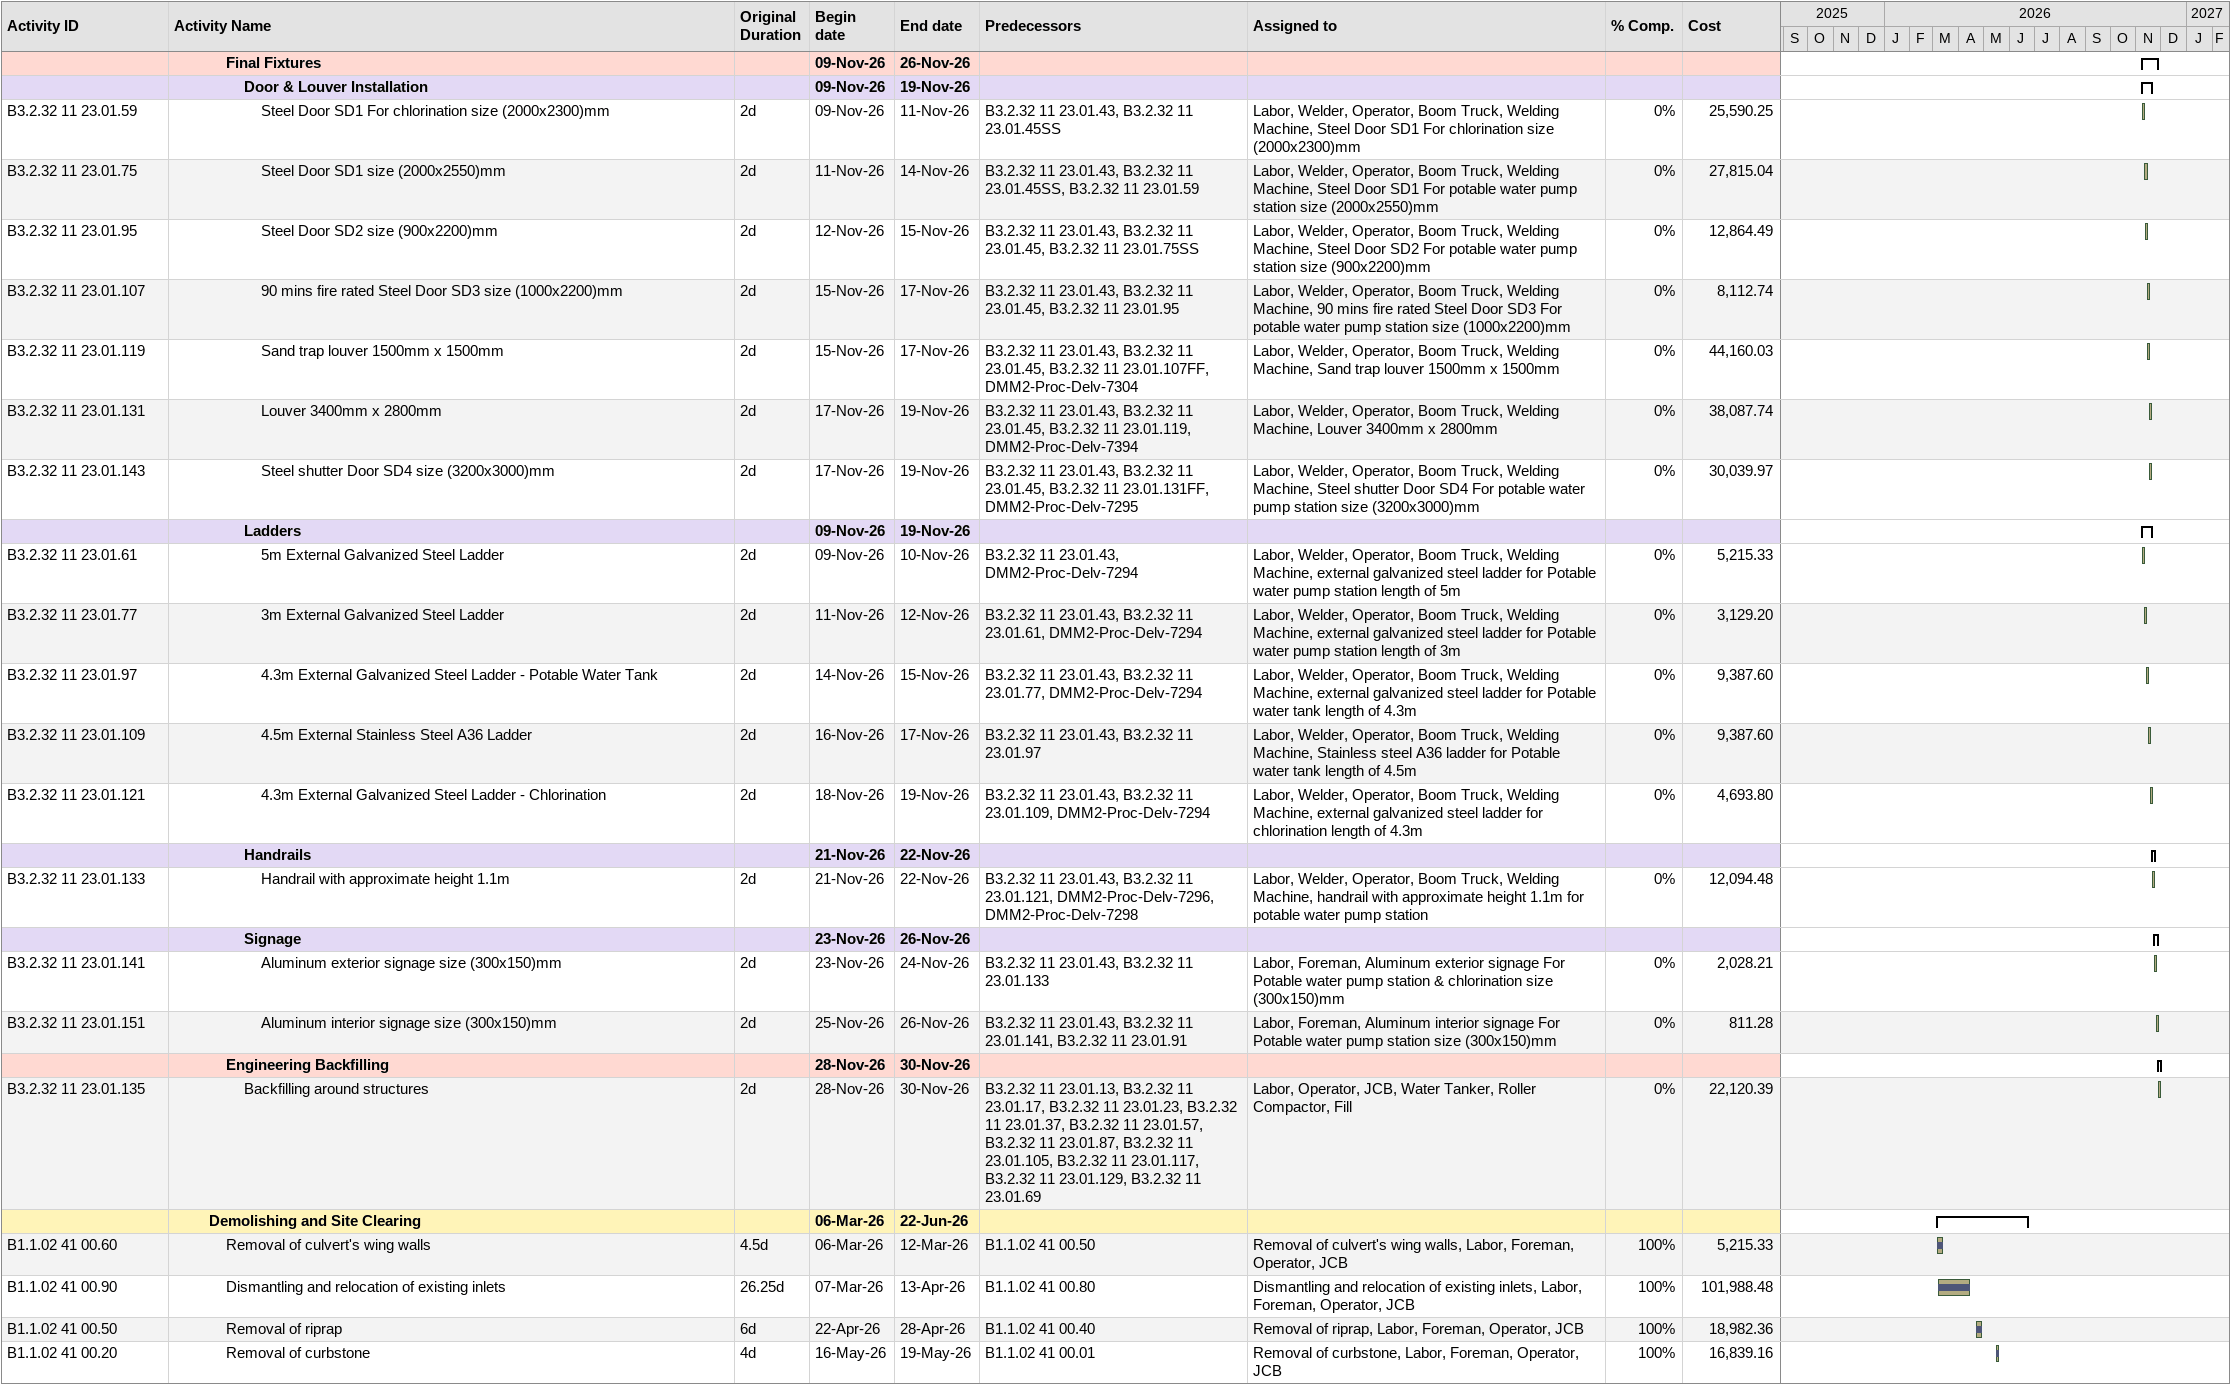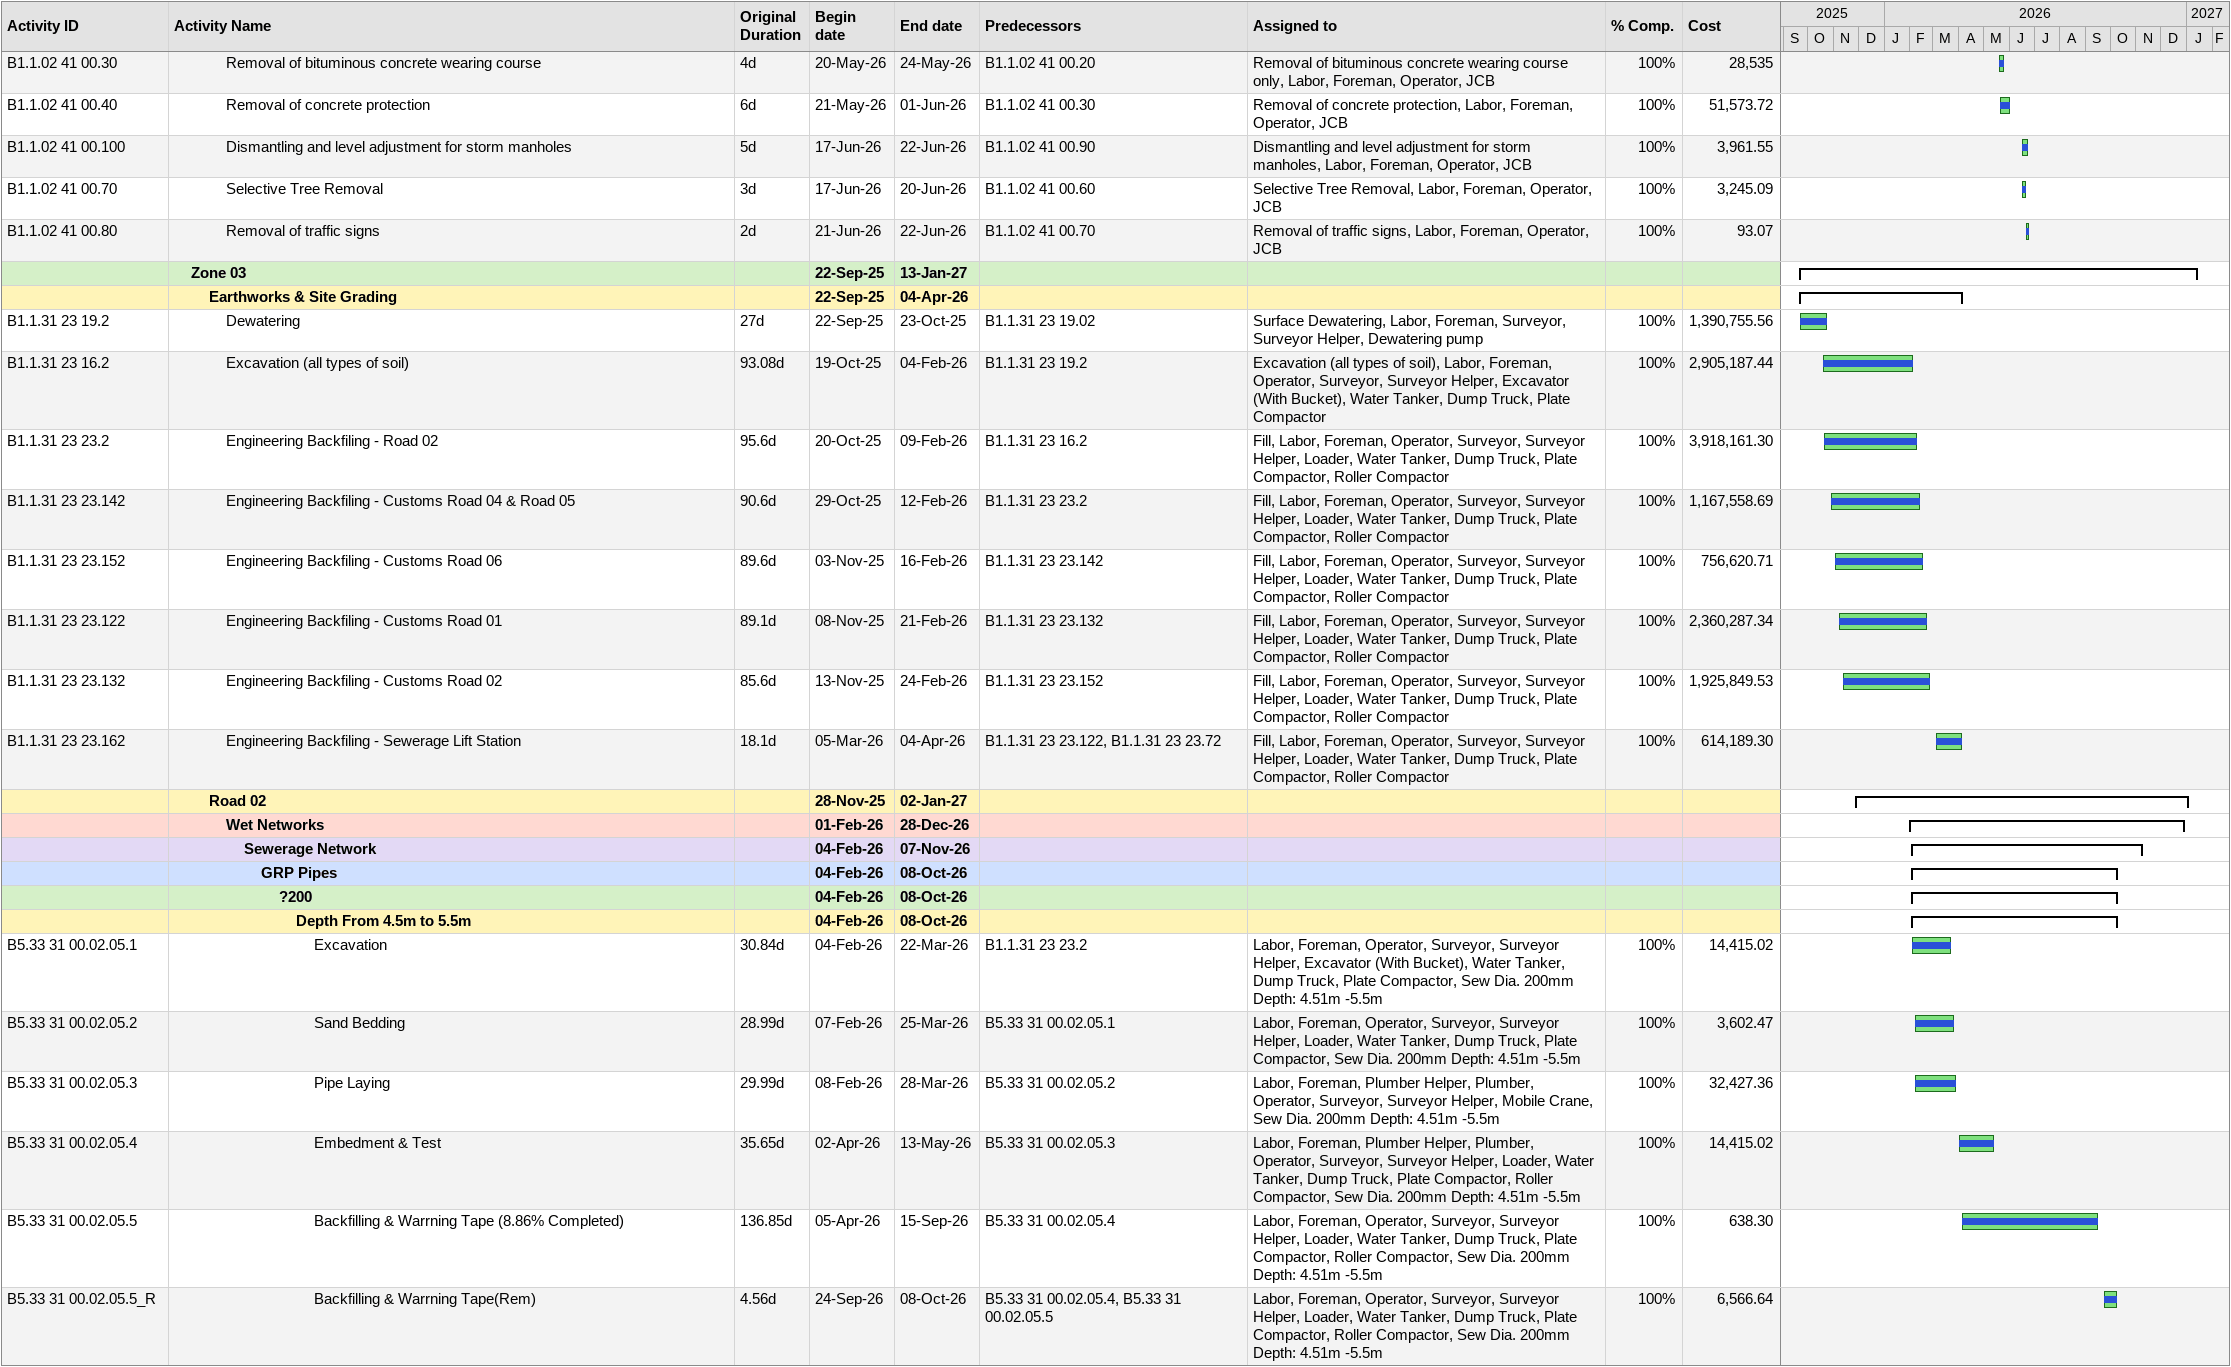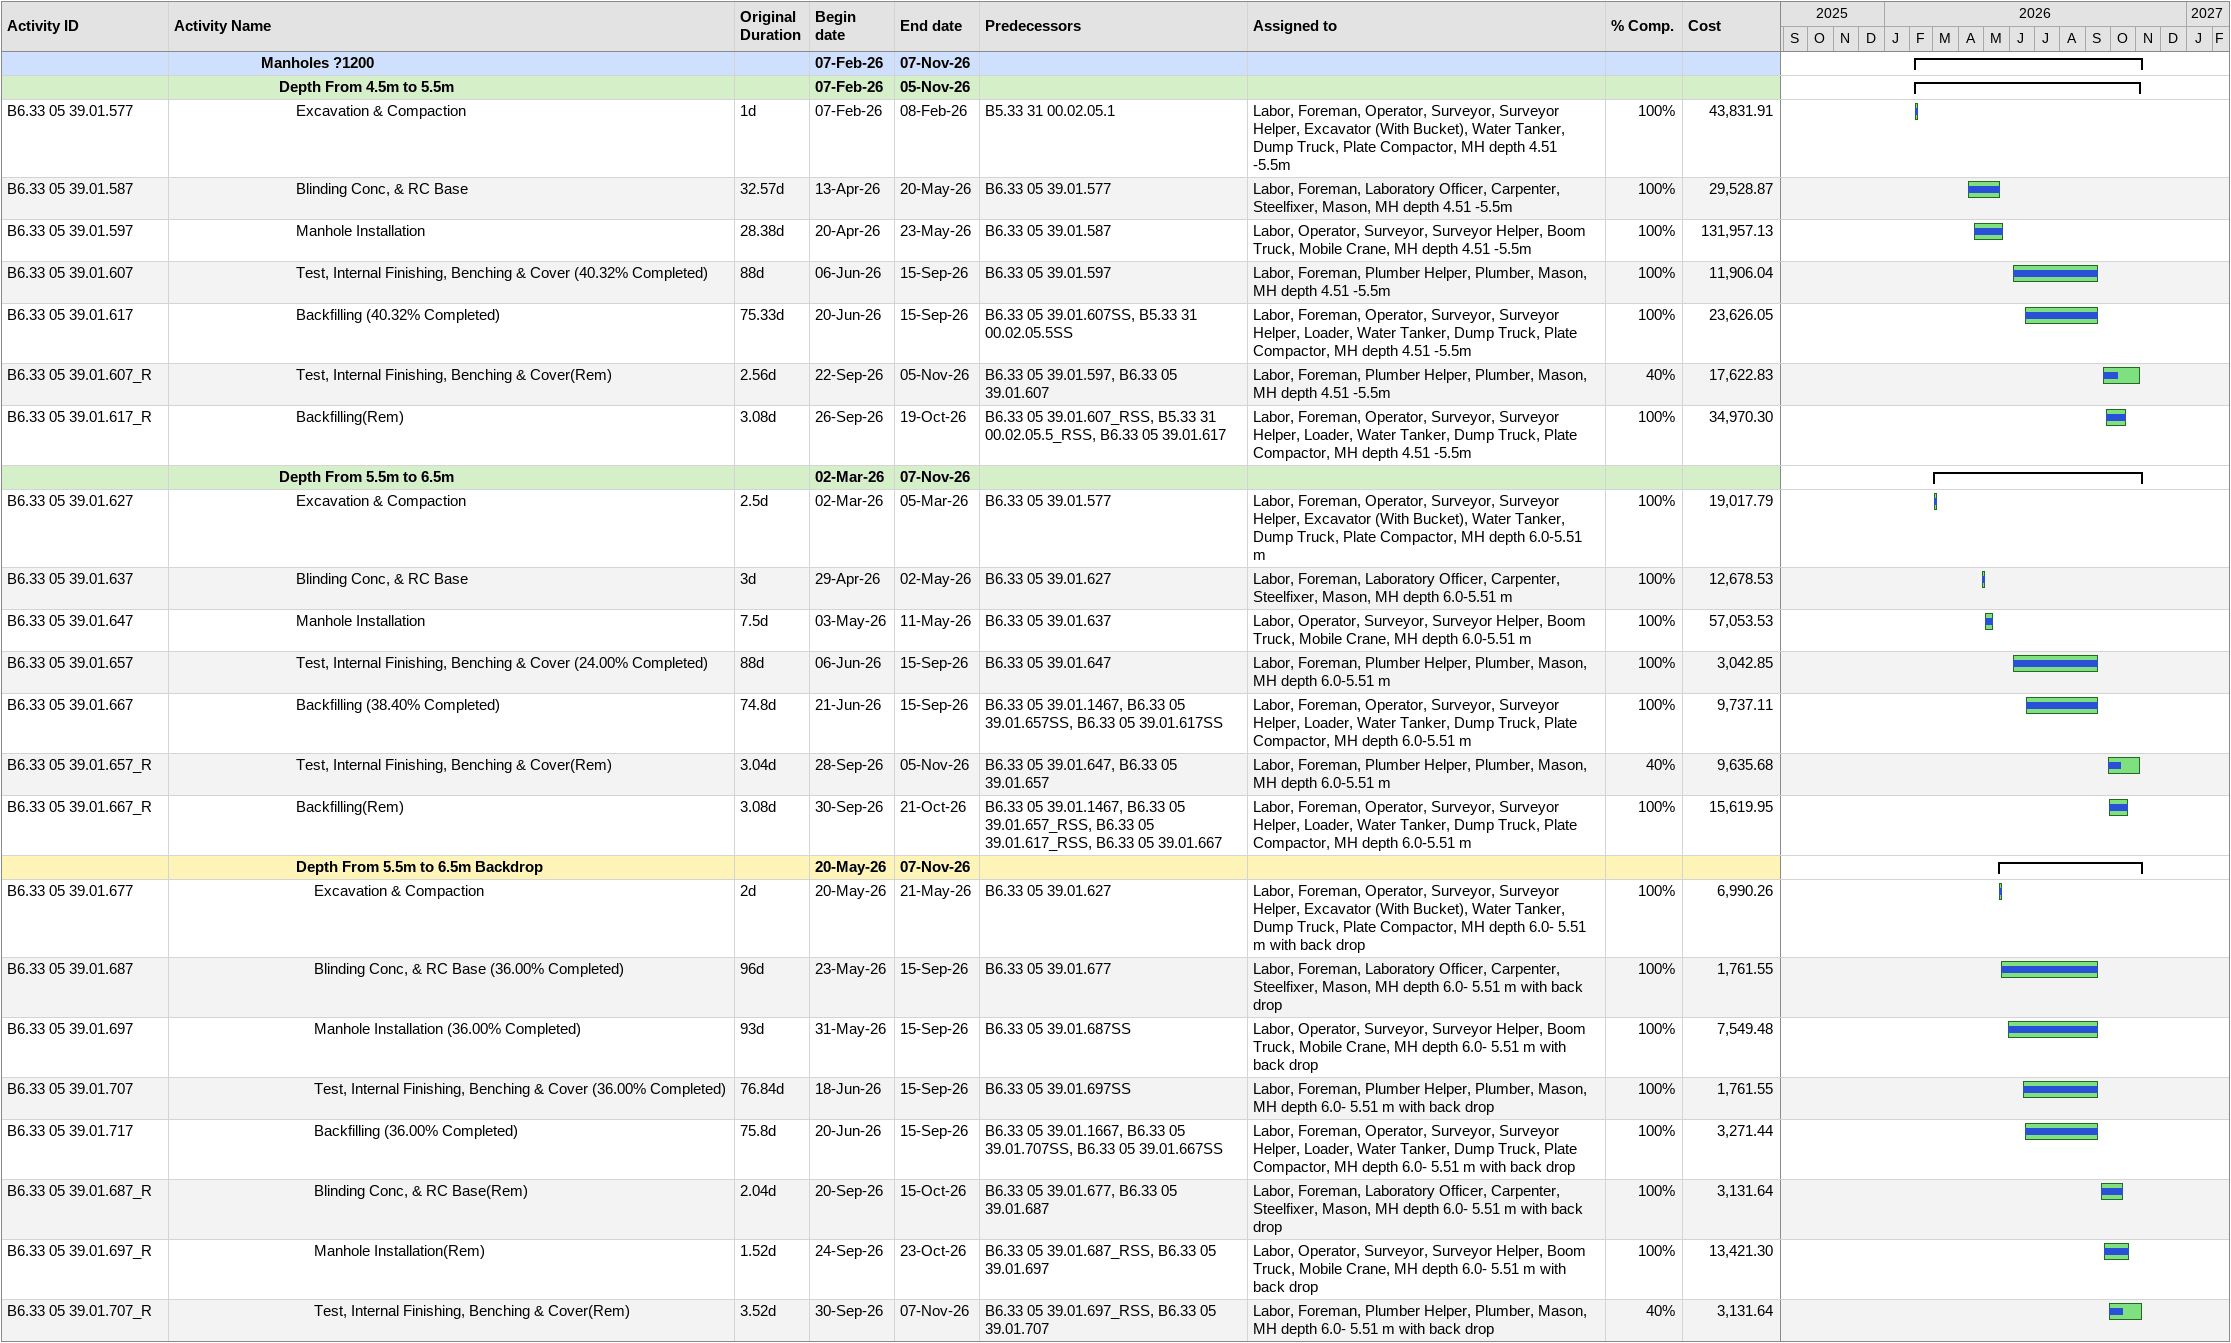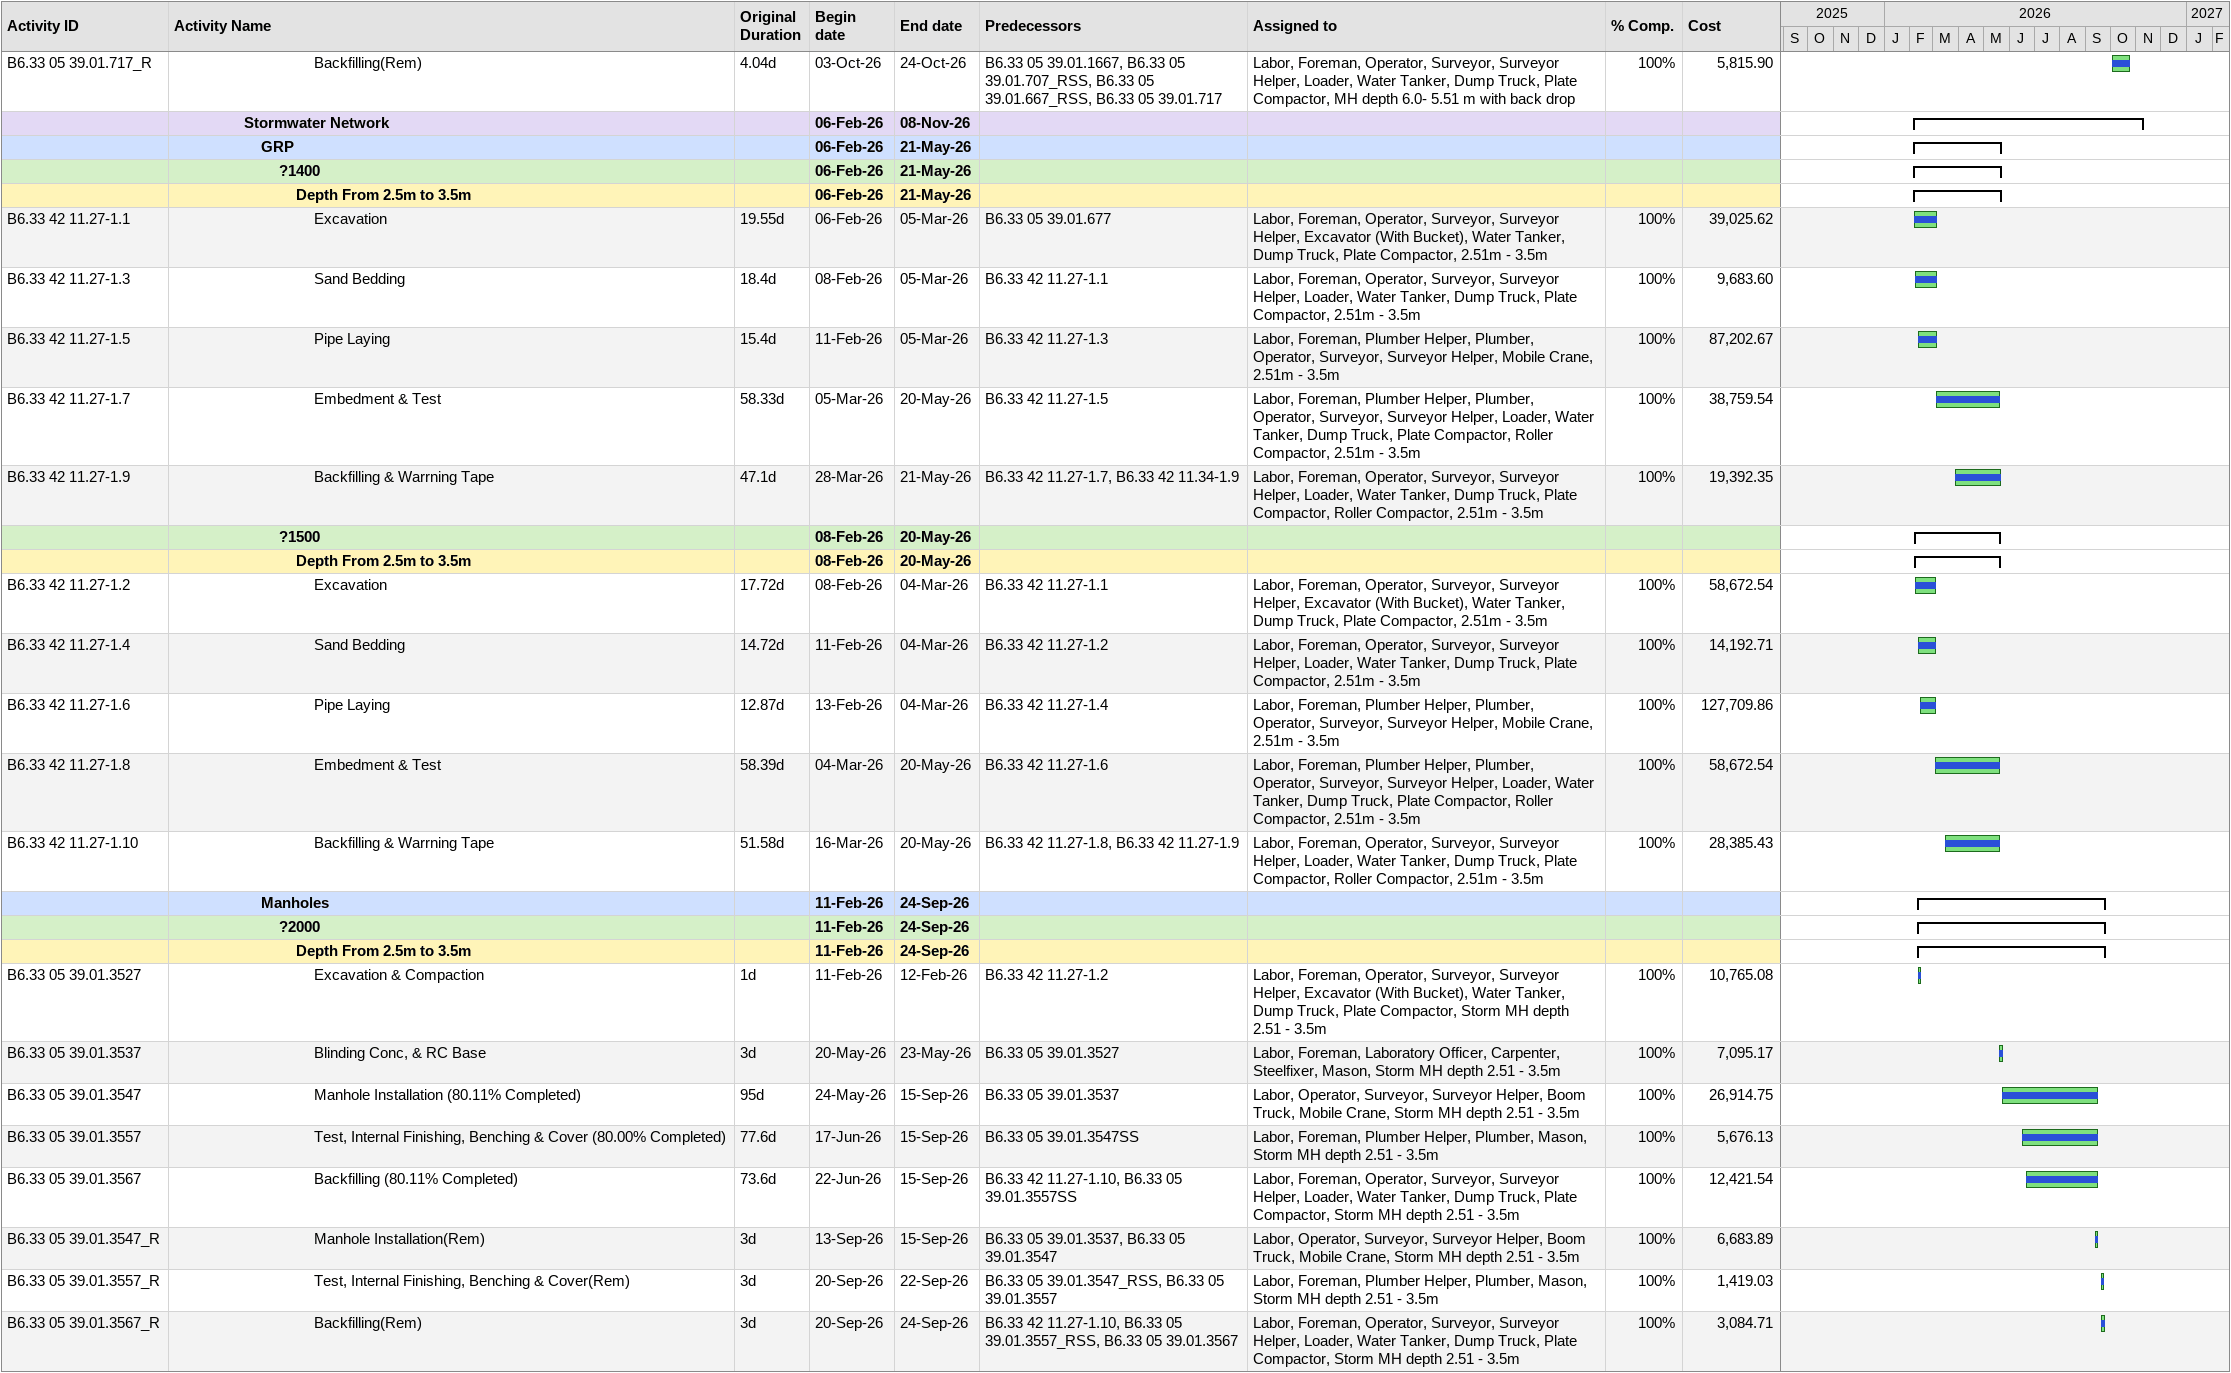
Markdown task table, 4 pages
| ID | Level | Task | Original duration | Start | Finish | Predecessors | Resources | % complete | Cost |
|---|---|---|---|---|---|---|---|---|---|
|  | 4 | **Final Fixtures** |  | 2026-11-09 | 2026-11-26 |  |  |  |  |
|  | 5 | **Door & Louver Installation** |  | 2026-11-09 | 2026-11-19 |  |  |  |  |
| B3.2.32 11 23.01.59 | 6 | Steel Door SD1 For chlorination size (2000x2300)mm | 2d | 2026-11-09 | 2026-11-11 | B3.2.32 11 23.01.43, B3.2.32 11 23.01.45SS | Labor, Welder, Operator, Boom Truck, Welding Machine, Steel Door SD1 For chlorination size (2000x2300)mm | 0 | 25590.25 |
| B3.2.32 11 23.01.75 | 6 | Steel Door SD1 size (2000x2550)mm | 2d | 2026-11-11 | 2026-11-14 | B3.2.32 11 23.01.43, B3.2.32 11 23.01.45SS, B3.2.32 11 23.01.59 | Labor, Welder, Operator, Boom Truck, Welding Machine, Steel Door SD1 For potable water pump station size (2000x2550)mm | 0 | 27815.04 |
| B3.2.32 11 23.01.95 | 6 | Steel Door SD2 size (900x2200)mm | 2d | 2026-11-12 | 2026-11-15 | B3.2.32 11 23.01.43, B3.2.32 11 23.01.45, B3.2.32 11 23.01.75SS | Labor, Welder, Operator, Boom Truck, Welding Machine, Steel Door SD2 For potable water pump station size (900x2200)mm | 0 | 12864.49 |
| B3.2.32 11 23.01.107 | 6 | 90 mins fire rated Steel Door SD3 size (1000x2200)mm | 2d | 2026-11-15 | 2026-11-17 | B3.2.32 11 23.01.43, B3.2.32 11 23.01.45, B3.2.32 11 23.01.95 | Labor, Welder, Operator, Boom Truck, Welding Machine, 90 mins fire rated Steel Door SD3 For potable water pump station size (1000x2200)mm | 0 | 8112.74 |
| B3.2.32 11 23.01.119 | 6 | Sand trap louver 1500mm x 1500mm | 2d | 2026-11-15 | 2026-11-17 | B3.2.32 11 23.01.43, B3.2.32 11 23.01.45, B3.2.32 11 23.01.107FF, DMM2-Proc-Delv-7304 | Labor, Welder, Operator, Boom Truck, Welding Machine, Sand trap louver 1500mm x 1500mm | 0 | 44160.03 |
| B3.2.32 11 23.01.131 | 6 | Louver 3400mm x 2800mm | 2d | 2026-11-17 | 2026-11-19 | B3.2.32 11 23.01.43, B3.2.32 11 23.01.45, B3.2.32 11 23.01.119, DMM2-Proc-Delv-7394 | Labor, Welder, Operator, Boom Truck, Welding Machine, Louver 3400mm x 2800mm | 0 | 38087.74 |
| B3.2.32 11 23.01.143 | 6 | Steel shutter Door SD4 size (3200x3000)mm | 2d | 2026-11-17 | 2026-11-19 | B3.2.32 11 23.01.43, B3.2.32 11 23.01.45, B3.2.32 11 23.01.131FF, DMM2-Proc-Delv-7295 | Labor, Welder, Operator, Boom Truck, Welding Machine, Steel shutter Door SD4 For potable water pump station size (3200x3000)mm | 0 | 30039.97 |
|  | 5 | **Ladders** |  | 2026-11-09 | 2026-11-19 |  |  |  |  |
| B3.2.32 11 23.01.61 | 6 | 5m External Galvanized Steel Ladder | 2d | 2026-11-09 | 2026-11-10 | B3.2.32 11 23.01.43, DMM2-Proc-Delv-7294 | Labor, Welder, Operator, Boom Truck, Welding Machine, external galvanized steel ladder for Potable water pump station length of 5m | 0 | 5215.33 |
| B3.2.32 11 23.01.77 | 6 | 3m External Galvanized Steel Ladder | 2d | 2026-11-11 | 2026-11-12 | B3.2.32 11 23.01.43, B3.2.32 11 23.01.61, DMM2-Proc-Delv-7294 | Labor, Welder, Operator, Boom Truck, Welding Machine, external galvanized steel ladder for Potable water pump station length of 3m | 0 | 3129.20 |
| B3.2.32 11 23.01.97 | 6 | 4.3m External Galvanized Steel Ladder - Potable Water Tank | 2d | 2026-11-14 | 2026-11-15 | B3.2.32 11 23.01.43, B3.2.32 11 23.01.77, DMM2-Proc-Delv-7294 | Labor, Welder, Operator, Boom Truck, Welding Machine, external galvanized steel ladder for Potable water tank length of 4.3m | 0 | 9387.60 |
| B3.2.32 11 23.01.109 | 6 | 4.5m External Stainless Steel A36 Ladder | 2d | 2026-11-16 | 2026-11-17 | B3.2.32 11 23.01.43, B3.2.32 11 23.01.97 | Labor, Welder, Operator, Boom Truck, Welding Machine, Stainless steel A36 ladder for Potable water tank length of 4.5m | 0 | 9387.60 |
| B3.2.32 11 23.01.121 | 6 | 4.3m External Galvanized Steel Ladder - Chlorination | 2d | 2026-11-18 | 2026-11-19 | B3.2.32 11 23.01.43, B3.2.32 11 23.01.109, DMM2-Proc-Delv-7294 | Labor, Welder, Operator, Boom Truck, Welding Machine, external galvanized steel ladder for chlorination length of 4.3m | 0 | 4693.80 |
|  | 5 | **Handrails** |  | 2026-11-21 | 2026-11-22 |  |  |  |  |
| B3.2.32 11 23.01.133 | 6 | Handrail with approximate height 1.1m | 2d | 2026-11-21 | 2026-11-22 | B3.2.32 11 23.01.43, B3.2.32 11 23.01.121, DMM2-Proc-Delv-7296, DMM2-Proc-Delv-7298 | Labor, Welder, Operator, Boom Truck, Welding Machine, handrail with approximate height 1.1m for potable water pump station | 0 | 12094.48 |
|  | 5 | **Signage** |  | 2026-11-23 | 2026-11-26 |  |  |  |  |
| B3.2.32 11 23.01.141 | 6 | Aluminum exterior signage size (300x150)mm | 2d | 2026-11-23 | 2026-11-24 | B3.2.32 11 23.01.43, B3.2.32 11 23.01.133 | Labor, Foreman, Aluminum exterior signage For Potable water pump station & chlorination size (300x150)mm | 0 | 2028.21 |
| B3.2.32 11 23.01.151 | 6 | Aluminum interior signage size (300x150)mm | 2d | 2026-11-25 | 2026-11-26 | B3.2.32 11 23.01.43, B3.2.32 11 23.01.141, B3.2.32 11 23.01.91 | Labor, Foreman, Aluminum interior signage For Potable water pump station size (300x150)mm | 0 | 811.28 |
|  | 4 | **Engineering Backfilling** |  | 2026-11-28 | 2026-11-30 |  |  |  |  |
| B3.2.32 11 23.01.135 | 5 | Backfilling around structures | 2d | 2026-11-28 | 2026-11-30 | B3.2.32 11 23.01.13, B3.2.32 11 23.01.17, B3.2.32 11 23.01.23, B3.2.32 11 23.01.37, B3.2.32 11 23.01.57, B3.2.32 11 23.01.87, B3.2.32 11 23.01.105, B3.2.32 11 23.01.117, B3.2.32 11 23.01.129, B3.2.32 11 23.01.69 | Labor, Operator, JCB, Water Tanker, Roller Compactor, Fill | 0 | 22120.39 |
|  | 3 | **Demolishing and Site Clearing** |  | 2026-03-06 | 2026-06-22 |  |  |  |  |
| B1.1.02 41 00.60 | 4 | Removal of culvert's wing walls | 4.5d | 2026-03-06 | 2026-03-12 | B1.1.02 41 00.50 | Removal of culvert's wing walls, Labor, Foreman, Operator, JCB | 100 | 5215.33 |
| B1.1.02 41 00.90 | 4 | Dismantling and relocation of existing inlets | 26.25d | 2026-03-07 | 2026-04-13 | B1.1.02 41 00.80 | Dismantling and relocation of existing inlets, Labor, Foreman, Operator, JCB | 100 | 101988.48 |
| B1.1.02 41 00.50 | 4 | Removal of riprap | 6d | 2026-04-22 | 2026-04-28 | B1.1.02 41 00.40 | Removal of riprap, Labor, Foreman, Operator, JCB | 100 | 18982.36 |
| B1.1.02 41 00.20 | 4 | Removal of curbstone | 4d | 2026-05-16 | 2026-05-19 | B1.1.02 41 00.01 | Removal of curbstone, Labor, Foreman, Operator, JCB | 100 | 16839.16 |
| B1.1.02 41 00.30 | 4 | Removal of bituminous concrete wearing course | 4d | 2026-05-20 | 2026-05-24 | B1.1.02 41 00.20 | Removal of bituminous concrete wearing course only, Labor, Foreman, Operator, JCB | 100 | 28535 |
| B1.1.02 41 00.40 | 4 | Removal of concrete protection | 6d | 2026-05-21 | 2026-06-01 | B1.1.02 41 00.30 | Removal of concrete protection, Labor, Foreman, Operator, JCB | 100 | 51573.72 |
| B1.1.02 41 00.100 | 4 | Dismantling and level adjustment for storm manholes | 5d | 2026-06-17 | 2026-06-22 | B1.1.02 41 00.90 | Dismantling and level adjustment for storm manholes, Labor, Foreman, Operator, JCB | 100 | 3961.55 |
| B1.1.02 41 00.70 | 4 | Selective Tree Removal | 3d | 2026-06-17 | 2026-06-20 | B1.1.02 41 00.60 | Selective Tree Removal, Labor, Foreman, Operator, JCB | 100 | 3245.09 |
| B1.1.02 41 00.80 | 4 | Removal of traffic signs | 2d | 2026-06-21 | 2026-06-22 | B1.1.02 41 00.70 | Removal of traffic signs, Labor, Foreman, Operator, JCB | 100 | 93.07 |
|  | 2 | **Zone 03** |  | 2025-09-22 | 2027-01-13 |  |  |  |  |
|  | 3 | **Earthworks & Site Grading** |  | 2025-09-22 | 2026-04-04 |  |  |  |  |
| B1.1.31 23 19.2 | 4 | Dewatering | 27d | 2025-09-22 | 2025-10-23 | B1.1.31 23 19.02 | Surface Dewatering, Labor, Foreman, Surveyor, Surveyor Helper, Dewatering pump | 100 | 1390755.56 |
| B1.1.31 23 16.2 | 4 | Excavation (all types of soil) | 93.08d | 2025-10-19 | 2026-02-04 | B1.1.31 23 19.2 | Excavation (all types of soil), Labor, Foreman, Operator, Surveyor, Surveyor Helper, Excavator (With Bucket), Water Tanker, Dump Truck, Plate Compactor | 100 | 2905187.44 |
| B1.1.31 23 23.2 | 4 | Engineering Backfiling - Road 02 | 95.6d | 2025-10-20 | 2026-02-09 | B1.1.31 23 16.2 | Fill, Labor, Foreman, Operator, Surveyor, Surveyor Helper, Loader, Water Tanker, Dump Truck, Plate Compactor, Roller Compactor | 100 | 3918161.30 |
| B1.1.31 23 23.142 | 4 | Engineering Backfiling - Customs Road 04 & Road 05 | 90.6d | 2025-10-29 | 2026-02-12 | B1.1.31 23 23.2 | Fill, Labor, Foreman, Operator, Surveyor, Surveyor Helper, Loader, Water Tanker, Dump Truck, Plate Compactor, Roller Compactor | 100 | 1167558.69 |
| B1.1.31 23 23.152 | 4 | Engineering Backfiling - Customs Road 06 | 89.6d | 2025-11-03 | 2026-02-16 | B1.1.31 23 23.142 | Fill, Labor, Foreman, Operator, Surveyor, Surveyor Helper, Loader, Water Tanker, Dump Truck, Plate Compactor, Roller Compactor | 100 | 756620.71 |
| B1.1.31 23 23.122 | 4 | Engineering Backfiling - Customs Road 01 | 89.1d | 2025-11-08 | 2026-02-21 | B1.1.31 23 23.132 | Fill, Labor, Foreman, Operator, Surveyor, Surveyor Helper, Loader, Water Tanker, Dump Truck, Plate Compactor, Roller Compactor | 100 | 2360287.34 |
| B1.1.31 23 23.132 | 4 | Engineering Backfiling - Customs Road 02 | 85.6d | 2025-11-13 | 2026-02-24 | B1.1.31 23 23.152 | Fill, Labor, Foreman, Operator, Surveyor, Surveyor Helper, Loader, Water Tanker, Dump Truck, Plate Compactor, Roller Compactor | 100 | 1925849.53 |
| B1.1.31 23 23.162 | 4 | Engineering Backfiling - Sewerage Lift Station | 18.1d | 2026-03-05 | 2026-04-04 | B1.1.31 23 23.122, B1.1.31 23 23.72 | Fill, Labor, Foreman, Operator, Surveyor, Surveyor Helper, Loader, Water Tanker, Dump Truck, Plate Compactor, Roller Compactor | 100 | 614189.30 |
|  | 3 | **Road 02** |  | 2025-11-28 | 2027-01-02 |  |  |  |  |
|  | 4 | **Wet Networks** |  | 2026-02-01 | 2026-12-28 |  |  |  |  |
|  | 5 | **Sewerage Network** |  | 2026-02-04 | 2026-11-07 |  |  |  |  |
|  | 6 | **GRP Pipes** |  | 2026-02-04 | 2026-10-08 |  |  |  |  |
|  | 7 | **?200** |  | 2026-02-04 | 2026-10-08 |  |  |  |  |
|  | 8 | **Depth From 4.5m to 5.5m** |  | 2026-02-04 | 2026-10-08 |  |  |  |  |
| B5.33 31 00.02.05.1 | 9 | Excavation | 30.84d | 2026-02-04 | 2026-03-22 | B1.1.31 23 23.2 | Labor, Foreman, Operator, Surveyor, Surveyor Helper, Excavator (With Bucket), Water Tanker, Dump Truck, Plate Compactor, Sew Dia. 200mm Depth: 4.51m -5.5m | 100 | 14415.02 |
| B5.33 31 00.02.05.2 | 9 | Sand Bedding | 28.99d | 2026-02-07 | 2026-03-25 | B5.33 31 00.02.05.1 | Labor, Foreman, Operator, Surveyor, Surveyor Helper, Loader, Water Tanker, Dump Truck, Plate Compactor, Sew Dia. 200mm Depth: 4.51m -5.5m | 100 | 3602.47 |
| B5.33 31 00.02.05.3 | 9 | Pipe Laying | 29.99d | 2026-02-08 | 2026-03-28 | B5.33 31 00.02.05.2 | Labor, Foreman, Plumber Helper, Plumber, Operator, Surveyor, Surveyor Helper, Mobile Crane, Sew Dia. 200mm Depth: 4.51m -5.5m | 100 | 32427.36 |
| B5.33 31 00.02.05.4 | 9 | Embedment & Test | 35.65d | 2026-04-02 | 2026-05-13 | B5.33 31 00.02.05.3 | Labor, Foreman, Plumber Helper, Plumber, Operator, Surveyor, Surveyor Helper, Loader, Water Tanker, Dump Truck, Plate Compactor, Roller Compactor, Sew Dia. 200mm Depth: 4.51m -5.5m | 100 | 14415.02 |
| B5.33 31 00.02.05.5 | 9 | Backfilling & Warrning Tape (8.86% Completed) | 136.85d | 2026-04-05 | 2026-09-15 | B5.33 31 00.02.05.4 | Labor, Foreman, Operator, Surveyor, Surveyor Helper, Loader, Water Tanker, Dump Truck, Plate Compactor, Roller Compactor, Sew Dia. 200mm Depth: 4.51m -5.5m | 100 | 638.30 |
| B5.33 31 00.02.05.5_R | 9 | Backfilling & Warrning Tape(Rem) | 4.56d | 2026-09-24 | 2026-10-08 | B5.33 31 00.02.05.4, B5.33 31 00.02.05.5 | Labor, Foreman, Operator, Surveyor, Surveyor Helper, Loader, Water Tanker, Dump Truck, Plate Compactor, Roller Compactor, Sew Dia. 200mm Depth: 4.51m -5.5m | 100 | 6566.64 |
|  | 6 | **Manholes ?1200** |  | 2026-02-07 | 2026-11-07 |  |  |  |  |
|  | 7 | **Depth From 4.5m to 5.5m** |  | 2026-02-07 | 2026-11-05 |  |  |  |  |
| B6.33 05 39.01.577 | 8 | Excavation & Compaction | 1d | 2026-02-07 | 2026-02-08 | B5.33 31 00.02.05.1 | Labor, Foreman, Operator, Surveyor, Surveyor Helper, Excavator (With Bucket), Water Tanker, Dump Truck, Plate Compactor, MH depth 4.51 -5.5m | 100 | 43831.91 |
| B6.33 05 39.01.587 | 8 | Blinding Conc, & RC Base | 32.57d | 2026-04-13 | 2026-05-20 | B6.33 05 39.01.577 | Labor, Foreman, Laboratory Officer, Carpenter, Steelfixer, Mason, MH depth 4.51 -5.5m | 100 | 29528.87 |
| B6.33 05 39.01.597 | 8 | Manhole Installation | 28.38d | 2026-04-20 | 2026-05-23 | B6.33 05 39.01.587 | Labor, Operator, Surveyor, Surveyor Helper, Boom Truck, Mobile Crane, MH depth 4.51 -5.5m | 100 | 131957.13 |
| B6.33 05 39.01.607 | 8 | Test, Internal Finishing, Benching & Cover (40.32% Completed) | 88d | 2026-06-06 | 2026-09-15 | B6.33 05 39.01.597 | Labor, Foreman, Plumber Helper, Plumber, Mason, MH depth 4.51 -5.5m | 100 | 11906.04 |
| B6.33 05 39.01.617 | 8 | Backfilling (40.32% Completed) | 75.33d | 2026-06-20 | 2026-09-15 | B6.33 05 39.01.607SS, B5.33 31 00.02.05.5SS | Labor, Foreman, Operator, Surveyor, Surveyor Helper, Loader, Water Tanker, Dump Truck, Plate Compactor, MH depth 4.51 -5.5m | 100 | 23626.05 |
| B6.33 05 39.01.607_R | 8 | Test, Internal Finishing, Benching & Cover(Rem) | 2.56d | 2026-09-22 | 2026-11-05 | B6.33 05 39.01.597, B6.33 05 39.01.607 | Labor, Foreman, Plumber Helper, Plumber, Mason, MH depth 4.51 -5.5m | 40 | 17622.83 |
| B6.33 05 39.01.617_R | 8 | Backfilling(Rem) | 3.08d | 2026-09-26 | 2026-10-19 | B6.33 05 39.01.607_RSS, B5.33 31 00.02.05.5_RSS, B6.33 05 39.01.617 | Labor, Foreman, Operator, Surveyor, Surveyor Helper, Loader, Water Tanker, Dump Truck, Plate Compactor, MH depth 4.51 -5.5m | 100 | 34970.30 |
|  | 7 | **Depth From 5.5m to 6.5m** |  | 2026-03-02 | 2026-11-07 |  |  |  |  |
| B6.33 05 39.01.627 | 8 | Excavation & Compaction | 2.5d | 2026-03-02 | 2026-03-05 | B6.33 05 39.01.577 | Labor, Foreman, Operator, Surveyor, Surveyor Helper, Excavator (With Bucket), Water Tanker, Dump Truck, Plate Compactor, MH depth 6.0-5.51 m | 100 | 19017.79 |
| B6.33 05 39.01.637 | 8 | Blinding Conc, & RC Base | 3d | 2026-04-29 | 2026-05-02 | B6.33 05 39.01.627 | Labor, Foreman, Laboratory Officer, Carpenter, Steelfixer, Mason, MH depth 6.0-5.51 m | 100 | 12678.53 |
| B6.33 05 39.01.647 | 8 | Manhole Installation | 7.5d | 2026-05-03 | 2026-05-11 | B6.33 05 39.01.637 | Labor, Operator, Surveyor, Surveyor Helper, Boom Truck, Mobile Crane, MH depth 6.0-5.51 m | 100 | 57053.53 |
| B6.33 05 39.01.657 | 8 | Test, Internal Finishing, Benching & Cover (24.00% Completed) | 88d | 2026-06-06 | 2026-09-15 | B6.33 05 39.01.647 | Labor, Foreman, Plumber Helper, Plumber, Mason, MH depth 6.0-5.51 m | 100 | 3042.85 |
| B6.33 05 39.01.667 | 8 | Backfilling (38.40% Completed) | 74.8d | 2026-06-21 | 2026-09-15 | B6.33 05 39.01.1467, B6.33 05 39.01.657SS, B6.33 05 39.01.617SS | Labor, Foreman, Operator, Surveyor, Surveyor Helper, Loader, Water Tanker, Dump Truck, Plate Compactor, MH depth 6.0-5.51 m | 100 | 9737.11 |
| B6.33 05 39.01.657_R | 8 | Test, Internal Finishing, Benching & Cover(Rem) | 3.04d | 2026-09-28 | 2026-11-05 | B6.33 05 39.01.647, B6.33 05 39.01.657 | Labor, Foreman, Plumber Helper, Plumber, Mason, MH depth 6.0-5.51 m | 40 | 9635.68 |
| B6.33 05 39.01.667_R | 8 | Backfilling(Rem) | 3.08d | 2026-09-30 | 2026-10-21 | B6.33 05 39.01.1467, B6.33 05 39.01.657_RSS, B6.33 05 39.01.617_RSS, B6.33 05 39.01.667 | Labor, Foreman, Operator, Surveyor, Surveyor Helper, Loader, Water Tanker, Dump Truck, Plate Compactor, MH depth 6.0-5.51 m | 100 | 15619.95 |
|  | 8 | **Depth From 5.5m to 6.5m Backdrop** |  | 2026-05-20 | 2026-11-07 |  |  |  |  |
| B6.33 05 39.01.677 | 9 | Excavation & Compaction | 2d | 2026-05-20 | 2026-05-21 | B6.33 05 39.01.627 | Labor, Foreman, Operator, Surveyor, Surveyor Helper, Excavator (With Bucket), Water Tanker, Dump Truck, Plate Compactor, MH depth 6.0- 5.51 m with back drop | 100 | 6990.26 |
| B6.33 05 39.01.687 | 9 | Blinding Conc, & RC Base (36.00% Completed) | 96d | 2026-05-23 | 2026-09-15 | B6.33 05 39.01.677 | Labor, Foreman, Laboratory Officer, Carpenter, Steelfixer, Mason, MH depth 6.0- 5.51 m with back drop | 100 | 1761.55 |
| B6.33 05 39.01.697 | 9 | Manhole Installation (36.00% Completed) | 93d | 2026-05-31 | 2026-09-15 | B6.33 05 39.01.687SS | Labor, Operator, Surveyor, Surveyor Helper, Boom Truck, Mobile Crane, MH depth 6.0- 5.51 m with back drop | 100 | 7549.48 |
| B6.33 05 39.01.707 | 9 | Test, Internal Finishing, Benching & Cover (36.00% Completed) | 76.84d | 2026-06-18 | 2026-09-15 | B6.33 05 39.01.697SS | Labor, Foreman, Plumber Helper, Plumber, Mason, MH depth 6.0- 5.51 m with back drop | 100 | 1761.55 |
| B6.33 05 39.01.717 | 9 | Backfilling (36.00% Completed) | 75.8d | 2026-06-20 | 2026-09-15 | B6.33 05 39.01.1667, B6.33 05 39.01.707SS, B6.33 05 39.01.667SS | Labor, Foreman, Operator, Surveyor, Surveyor Helper, Loader, Water Tanker, Dump Truck, Plate Compactor, MH depth 6.0- 5.51 m with back drop | 100 | 3271.44 |
| B6.33 05 39.01.687_R | 9 | Blinding Conc, & RC Base(Rem) | 2.04d | 2026-09-20 | 2026-10-15 | B6.33 05 39.01.677, B6.33 05 39.01.687 | Labor, Foreman, Laboratory Officer, Carpenter, Steelfixer, Mason, MH depth 6.0- 5.51 m with back drop | 100 | 3131.64 |
| B6.33 05 39.01.697_R | 9 | Manhole Installation(Rem) | 1.52d | 2026-09-24 | 2026-10-23 | B6.33 05 39.01.687_RSS, B6.33 05 39.01.697 | Labor, Operator, Surveyor, Surveyor Helper, Boom Truck, Mobile Crane, MH depth 6.0- 5.51 m with back drop | 100 | 13421.30 |
| B6.33 05 39.01.707_R | 9 | Test, Internal Finishing, Benching & Cover(Rem) | 3.52d | 2026-09-30 | 2026-11-07 | B6.33 05 39.01.697_RSS, B6.33 05 39.01.707 | Labor, Foreman, Plumber Helper, Plumber, Mason, MH depth 6.0- 5.51 m with back drop | 40 | 3131.64 |
| B6.33 05 39.01.717_R | 9 | Backfilling(Rem) | 4.04d | 2026-10-03 | 2026-10-24 | B6.33 05 39.01.1667, B6.33 05 39.01.707_RSS, B6.33 05 39.01.667_RSS, B6.33 05 39.01.717 | Labor, Foreman, Operator, Surveyor, Surveyor Helper, Loader, Water Tanker, Dump Truck, Plate Compactor, MH depth 6.0- 5.51 m with back drop | 100 | 5815.90 |
|  | 5 | **Stormwater Network** |  | 2026-02-06 | 2026-11-08 |  |  |  |  |
|  | 6 | **GRP** |  | 2026-02-06 | 2026-05-21 |  |  |  |  |
|  | 7 | **?1400** |  | 2026-02-06 | 2026-05-21 |  |  |  |  |
|  | 8 | **Depth From 2.5m to 3.5m** |  | 2026-02-06 | 2026-05-21 |  |  |  |  |
| B6.33 42 11.27-1.1 | 9 | Excavation | 19.55d | 2026-02-06 | 2026-03-05 | B6.33 05 39.01.677 | Labor, Foreman, Operator, Surveyor, Surveyor Helper, Excavator (With Bucket), Water Tanker, Dump Truck, Plate Compactor, 2.51m - 3.5m | 100 | 39025.62 |
| B6.33 42 11.27-1.3 | 9 | Sand Bedding | 18.4d | 2026-02-08 | 2026-03-05 | B6.33 42 11.27-1.1 | Labor, Foreman, Operator, Surveyor, Surveyor Helper, Loader, Water Tanker, Dump Truck, Plate Compactor, 2.51m - 3.5m | 100 | 9683.60 |
| B6.33 42 11.27-1.5 | 9 | Pipe Laying | 15.4d | 2026-02-11 | 2026-03-05 | B6.33 42 11.27-1.3 | Labor, Foreman, Plumber Helper, Plumber, Operator, Surveyor, Surveyor Helper, Mobile Crane, 2.51m - 3.5m | 100 | 87202.67 |
| B6.33 42 11.27-1.7 | 9 | Embedment & Test | 58.33d | 2026-03-05 | 2026-05-20 | B6.33 42 11.27-1.5 | Labor, Foreman, Plumber Helper, Plumber, Operator, Surveyor, Surveyor Helper, Loader, Water Tanker, Dump Truck, Plate Compactor, Roller Compactor, 2.51m - 3.5m | 100 | 38759.54 |
| B6.33 42 11.27-1.9 | 9 | Backfilling & Warrning Tape | 47.1d | 2026-03-28 | 2026-05-21 | B6.33 42 11.27-1.7, B6.33 42 11.34-1.9 | Labor, Foreman, Operator, Surveyor, Surveyor Helper, Loader, Water Tanker, Dump Truck, Plate Compactor, Roller Compactor, 2.51m - 3.5m | 100 | 19392.35 |
|  | 7 | **?1500** |  | 2026-02-08 | 2026-05-20 |  |  |  |  |
|  | 8 | **Depth From 2.5m to 3.5m** |  | 2026-02-08 | 2026-05-20 |  |  |  |  |
| B6.33 42 11.27-1.2 | 9 | Excavation | 17.72d | 2026-02-08 | 2026-03-04 | B6.33 42 11.27-1.1 | Labor, Foreman, Operator, Surveyor, Surveyor Helper, Excavator (With Bucket), Water Tanker, Dump Truck, Plate Compactor, 2.51m - 3.5m | 100 | 58672.54 |
| B6.33 42 11.27-1.4 | 9 | Sand Bedding | 14.72d | 2026-02-11 | 2026-03-04 | B6.33 42 11.27-1.2 | Labor, Foreman, Operator, Surveyor, Surveyor Helper, Loader, Water Tanker, Dump Truck, Plate Compactor, 2.51m - 3.5m | 100 | 14192.71 |
| B6.33 42 11.27-1.6 | 9 | Pipe Laying | 12.87d | 2026-02-13 | 2026-03-04 | B6.33 42 11.27-1.4 | Labor, Foreman, Plumber Helper, Plumber, Operator, Surveyor, Surveyor Helper, Mobile Crane, 2.51m - 3.5m | 100 | 127709.86 |
| B6.33 42 11.27-1.8 | 9 | Embedment & Test | 58.39d | 2026-03-04 | 2026-05-20 | B6.33 42 11.27-1.6 | Labor, Foreman, Plumber Helper, Plumber, Operator, Surveyor, Surveyor Helper, Loader, Water Tanker, Dump Truck, Plate Compactor, Roller Compactor, 2.51m - 3.5m | 100 | 58672.54 |
| B6.33 42 11.27-1.10 | 9 | Backfilling & Warrning Tape | 51.58d | 2026-03-16 | 2026-05-20 | B6.33 42 11.27-1.8, B6.33 42 11.27-1.9 | Labor, Foreman, Operator, Surveyor, Surveyor Helper, Loader, Water Tanker, Dump Truck, Plate Compactor, Roller Compactor, 2.51m - 3.5m | 100 | 28385.43 |
|  | 6 | **Manholes** |  | 2026-02-11 | 2026-09-24 |  |  |  |  |
|  | 7 | **?2000** |  | 2026-02-11 | 2026-09-24 |  |  |  |  |
|  | 8 | **Depth From 2.5m to 3.5m** |  | 2026-02-11 | 2026-09-24 |  |  |  |  |
| B6.33 05 39.01.3527 | 9 | Excavation & Compaction | 1d | 2026-02-11 | 2026-02-12 | B6.33 42 11.27-1.2 | Labor, Foreman, Operator, Surveyor, Surveyor Helper, Excavator (With Bucket), Water Tanker, Dump Truck, Plate Compactor, Storm MH depth 2.51 - 3.5m | 100 | 10765.08 |
| B6.33 05 39.01.3537 | 9 | Blinding Conc, & RC Base | 3d | 2026-05-20 | 2026-05-23 | B6.33 05 39.01.3527 | Labor, Foreman, Laboratory Officer, Carpenter, Steelfixer, Mason, Storm MH depth 2.51 - 3.5m | 100 | 7095.17 |
| B6.33 05 39.01.3547 | 9 | Manhole Installation (80.11% Completed) | 95d | 2026-05-24 | 2026-09-15 | B6.33 05 39.01.3537 | Labor, Operator, Surveyor, Surveyor Helper, Boom Truck, Mobile Crane, Storm MH depth 2.51 - 3.5m | 100 | 26914.75 |
| B6.33 05 39.01.3557 | 9 | Test, Internal Finishing, Benching & Cover (80.00% Completed) | 77.6d | 2026-06-17 | 2026-09-15 | B6.33 05 39.01.3547SS | Labor, Foreman, Plumber Helper, Plumber, Mason, Storm MH depth 2.51 - 3.5m | 100 | 5676.13 |
| B6.33 05 39.01.3567 | 9 | Backfilling (80.11% Completed) | 73.6d | 2026-06-22 | 2026-09-15 | B6.33 42 11.27-1.10, B6.33 05 39.01.3557SS | Labor, Foreman, Operator, Surveyor, Surveyor Helper, Loader, Water Tanker, Dump Truck, Plate Compactor, Storm MH depth 2.51 - 3.5m | 100 | 12421.54 |
| B6.33 05 39.01.3547_R | 9 | Manhole Installation(Rem) | 3d | 2026-09-13 | 2026-09-15 | B6.33 05 39.01.3537, B6.33 05 39.01.3547 | Labor, Operator, Surveyor, Surveyor Helper, Boom Truck, Mobile Crane, Storm MH depth 2.51 - 3.5m | 100 | 6683.89 |
| B6.33 05 39.01.3557_R | 9 | Test, Internal Finishing, Benching & Cover(Rem) | 3d | 2026-09-20 | 2026-09-22 | B6.33 05 39.01.3547_RSS, B6.33 05 39.01.3557 | Labor, Foreman, Plumber Helper, Plumber, Mason, Storm MH depth 2.51 - 3.5m | 100 | 1419.03 |
| B6.33 05 39.01.3567_R | 9 | Backfilling(Rem) | 3d | 2026-09-20 | 2026-09-24 | B6.33 42 11.27-1.10, B6.33 05 39.01.3557_RSS, B6.33 05 39.01.3567 | Labor, Foreman, Operator, Surveyor, Surveyor Helper, Loader, Water Tanker, Dump Truck, Plate Compactor, Storm MH depth 2.51 - 3.5m | 100 | 3084.71 |
